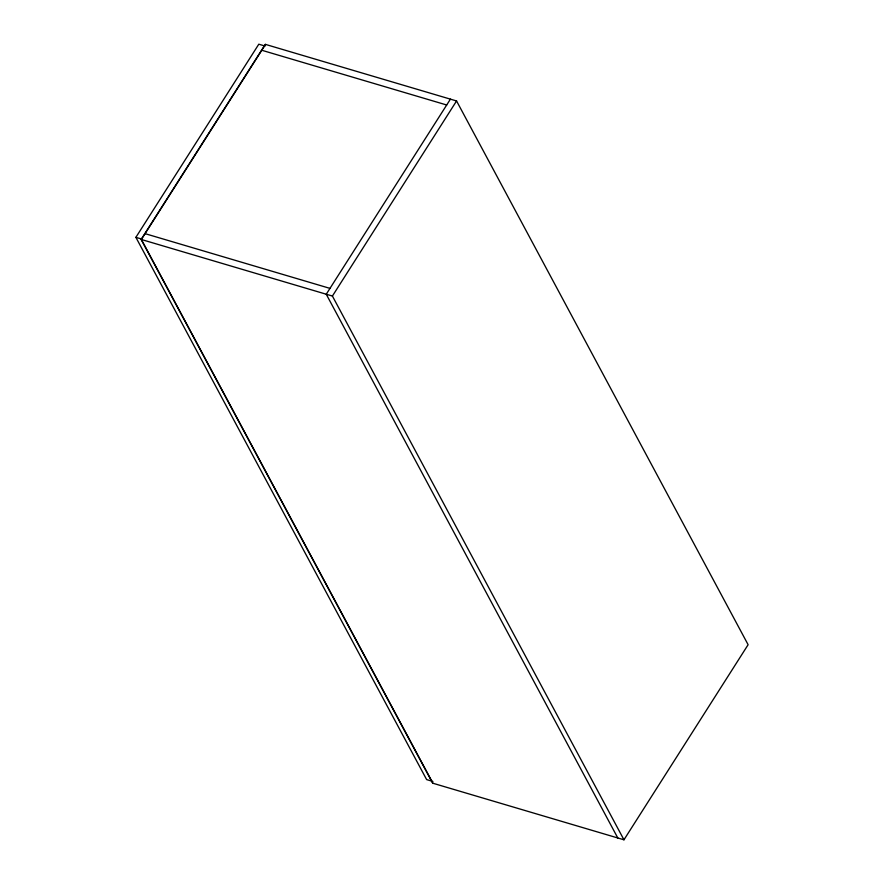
<?xml version="1.0" encoding="UTF-8"?>
<svg xmlns="http://www.w3.org/2000/svg" width="884" height="884" viewBox="0 0 884 884"><rect width="100%" height="100%" fill="white"/><g stroke="black" fill="none" stroke-linecap="round" stroke-linejoin="round"><path stroke-width="1.33" d="M432.895 781.456L426.641 779.6L135.882 237.343L258.802 44.2L265.067 46.056M141.142 239.431L265.31 44.344L456.564 100.964L748.118 644.712L623.96 839.8L432.696 783.18L141.142 239.431L332.406 296.052L623.96 839.8M265.509 44.399L141.352 239.498L432.906 783.235M450.42 99.141L326.251 294.239L617.806 837.977M332.406 296.052L456.564 100.964M261.587 50.2L446.696 104.997M144.865 233.586L329.975 288.383M135.882 237.343L142.136 239.188"/></g></svg>
